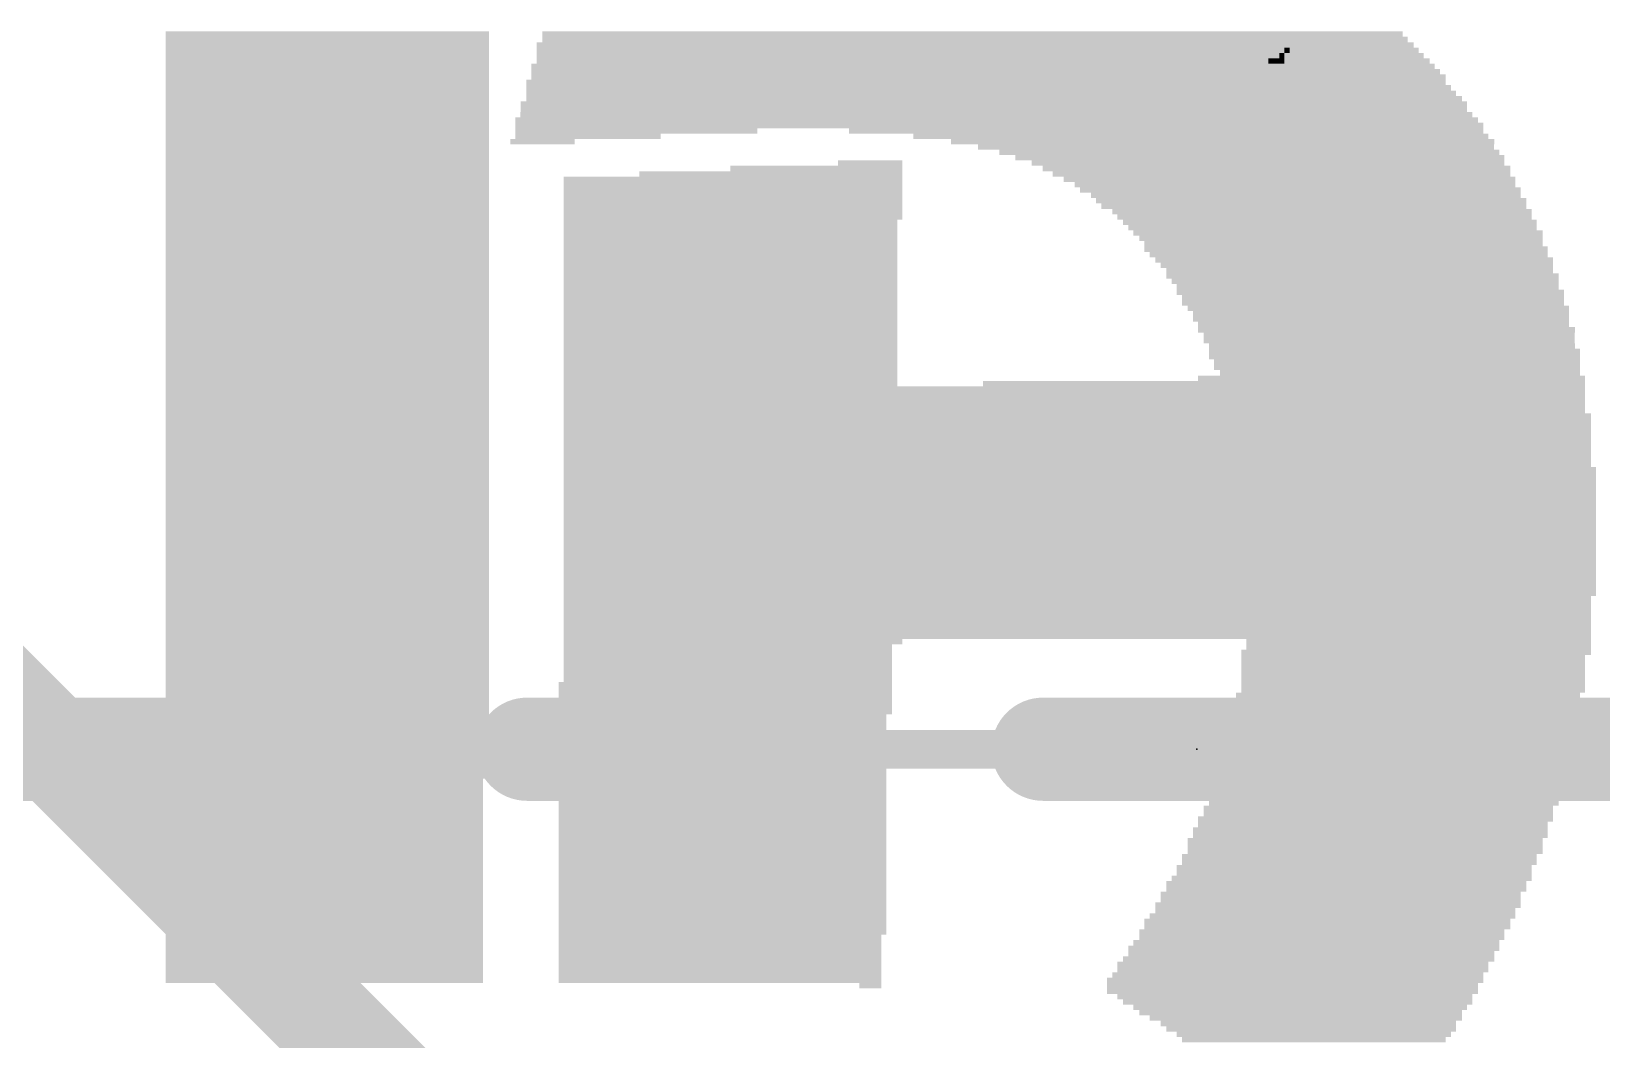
# Model space of a CAD drawing. Extents: x 0 to 53.3, y -0.3 to 28.3.
# Drawn here: x 21.16 to 27.34, y 12.06 to 16.03 of the extents above; entities that cross this region are included whole.
import ezdxf

# ---------------------------------------------------------------- set-up
doc = ezdxf.new("R2010")
doc.units = 0
for name, color, linetype in [('1', 12, 'CONTINUOUS'), ('200', 132, 'CONTINUOUS'), ('201', 6, 'CONTINUOUS'), ('21', 40, 'CONTINUOUS'), ('23', 4, 'CONTINUOUS'), ('51', 253, 'CONTINUOUS')]:
    doc.layers.add(name, color=color, linetype=linetype)

# ---------------------------------------------------------------- blocks, each defined once
blk = doc.blocks.new('RECT')
blk.add_solid([(-0.5, -0.5), (0.5, -0.5), (-0.5, 0.5), (0.5, 0.5)])

msp = doc.modelspace()

# ---------------------------------------------------------------- linework, layer by layer
at = {"layer": '1', "const_width": 0.4064}
msp.add_lwpolyline([(14.2429, 20.208), (23.622, 10.8289)], dxfattribs=at)
at = {"layer": '21', "const_width": 0.4064}
for points in [[(21.0757, 13.208), (22.107, 13.208)], [(23.107, 13.208), (24.1383, 13.208)], [(25.1383, 13.208), (26.1697, 13.208)], [(27.1697, 13.208), (28.201, 13.208)]]:
    msp.add_lwpolyline(points, dxfattribs=at)
at = {"layer": '21', "const_width": 0.2032}
for points in [[(21.0757, 13.3096, 1), (21.0757, 13.1064)], [(22.107, 13.1064, 1), (22.107, 13.3096)], [(23.107, 13.3096, 1), (23.107, 13.1064)], [(24.1383, 13.1064, 1), (24.1383, 13.3096)], [(25.1383, 13.3096, 1), (25.1383, 13.1064)], [(26.1697, 13.1064, 1), (26.1697, 13.3096)], [(27.1697, 13.3096, 1), (27.1697, 13.1064)]]:
    msp.add_lwpolyline(points, format="xyb", dxfattribs=at)
at = {"layer": '23'}
msp.add_point((25.7429, 13.208), dxfattribs=at)
at = {"layer": '51', "const_width": 0.1524}
msp.add_lwpolyline([(3.1429, 13.208), (48.3429, 13.208)], dxfattribs=at)

# ---------------------------------------------------------------- block references
at = {"layer": '200'}
for p, xscale, yscale in [((25.6438, 16.002), 0.2946, 0.0213), ((25.6654, 16.0232), 0.2972, 0.0211), ((25.6019, 15.9597), 0.2972, 0.0211), ((25.5905, 15.9385), 0.2743, 0.0213), ((25.6223, 15.9808), 0.2972, 0.0211), ((26.0782, 15.9385), 0.0203, 0.0213), ((26.0985, 15.9597), 0.0203, 0.0211), ((25.7391, 15.875), 0.6985, 0.0213), ((25.7492, 15.8962), 0.6782, 0.0211), ((25.5791, 15.9173), 0.2972, 0.0211), ((26.0566, 15.9173), 0.0635, 0.0211), ((25.7175, 15.8327), 0.7417, 0.0211), ((25.7289, 15.8538), 0.7188, 0.0211), ((25.6972, 15.7692), 0.7823, 0.0211), ((25.7073, 15.8115), 0.762, 0.0213), ((25.7073, 15.7903), 0.762, 0.0211), ((25.6654, 15.7057), 0.8458, 0.0211), ((25.6756, 15.7268), 0.8255, 0.0211), ((25.6858, 15.748), 0.8052, 0.0213)]:
    msp.add_blockref('RECT', p, dxfattribs=dict(at, xscale=xscale, yscale=yscale))
at = {"layer": '201', "rotation": 180}
for p, xscale, yscale in [((22.3203, 16.0232), 1.2725, 0.0211), ((22.3203, 16.002), 1.2725, 0.0213), ((24.8704, 16.002), 3.4061, 0.0213), ((24.8603, 16.0232), 3.3858, 0.0211), ((22.3203, 15.9808), 1.2725, 0.0211), ((22.3203, 15.9597), 1.2725, 0.0211), ((22.3203, 15.9385), 1.2725, 0.0213), ((24.8704, 15.9808), 3.4519, 0.0211), ((24.8907, 15.9385), 3.4925, 0.0213), ((24.8806, 15.9597), 3.4722, 0.0211), ((22.3203, 15.9173), 1.2725, 0.0211), ((22.3203, 15.8962), 1.2725, 0.0211), ((22.3203, 15.875), 1.2725, 0.0213), ((24.9022, 15.8962), 3.556, 0.0211), ((24.9123, 15.875), 3.5763, 0.0213), ((24.9022, 15.9173), 3.5154, 0.0211), ((22.3203, 15.8538), 1.2725, 0.0211), ((22.3203, 15.8327), 1.2725, 0.0211), ((24.9136, 15.8327), 3.6195, 0.0211), ((24.9238, 15.8538), 3.5992, 0.0211), ((22.3203, 15.8115), 1.2725, 0.0213), ((22.3203, 15.7903), 1.2725, 0.0211), ((22.3203, 15.7692), 1.2725, 0.0211), ((24.9453, 15.7692), 3.683, 0.0211), ((24.9238, 15.8115), 3.6398, 0.0213), ((24.9339, 15.7903), 3.6601, 0.0211), ((22.3203, 15.748), 1.2725, 0.0213), ((22.3203, 15.7268), 1.2725, 0.0211), ((22.3203, 15.7057), 1.2725, 0.0211), ((24.9441, 15.748), 3.7262, 0.0213), ((24.9441, 15.7268), 3.7262, 0.0211), ((24.9542, 15.7057), 3.7465, 0.0211), ((22.3203, 15.6845), 1.2725, 0.0213), ((22.3203, 15.6633), 1.2725, 0.0211), ((22.3203, 15.6422), 1.2725, 0.0211), ((23.5369, 15.6422), 0.9525, 0.0211), ((24.9555, 15.6845), 3.7897, 0.0213), ((24.9657, 15.6633), 3.81, 0.0211), ((25.6223, 15.6422), 2.4968, 0.0211), ((22.3203, 15.621), 1.2725, 0.0213), ((22.3203, 15.5998), 1.2725, 0.0211), ((22.3203, 15.5787), 1.2725, 0.0211), ((23.1673, 15.5998), 0.254, 0.0211), ((23.3464, 15.621), 0.5715, 0.0213), ((25.7594, 15.621), 2.2631, 0.0213), ((25.8445, 15.5998), 2.1387, 0.0211), ((25.8978, 15.5787), 2.032, 0.0211), ((22.3203, 15.5575), 1.2725, 0.0213), ((22.3203, 15.5363), 1.2725, 0.0211), ((22.3203, 15.5152), 1.2725, 0.0211), ((24.4577, 15.5152), 0.254, 0.0211), ((25.9499, 15.5575), 1.9685, 0.0213), ((25.9918, 15.5363), 1.9253, 0.0211), ((26.0236, 15.5152), 1.8618, 0.0211), ((22.3203, 15.494), 1.2725, 0.0213), ((22.3203, 15.4728), 1.2725, 0.0211), ((22.3203, 15.4517), 1.2725, 0.0211), ((23.9179, 15.4517), 1.3335, 0.0211), ((24.0665, 15.4728), 1.0363, 0.0211), ((24.2456, 15.494), 0.6782, 0.0213), ((26.0566, 15.494), 1.8415, 0.0213), ((26.0769, 15.4728), 1.8009, 0.0211), ((26.1087, 15.4517), 1.778, 0.0211), ((22.3203, 15.4305), 1.2725, 0.0213), ((22.3203, 15.4093), 1.2725, 0.0211), ((22.3203, 15.3882), 1.2725, 0.0211), ((23.9179, 15.4305), 1.3335, 0.0213), ((23.9179, 15.4093), 1.3335, 0.0211), ((23.9179, 15.3882), 1.3335, 0.0211), ((26.1303, 15.4305), 1.7348, 0.0213), ((26.1506, 15.4093), 1.7348, 0.0211), ((26.1722, 15.3882), 1.6916, 0.0211), ((22.3203, 15.367), 1.2725, 0.0213), ((22.3203, 15.3458), 1.2725, 0.0211), ((22.3203, 15.3247), 1.2725, 0.0211), ((23.9179, 15.367), 1.3335, 0.0213), ((23.9179, 15.3458), 1.3335, 0.0211), ((23.9179, 15.3247), 1.3335, 0.0211), ((26.1938, 15.367), 1.6942, 0.0213), ((26.2039, 15.3458), 1.6739, 0.0211), ((26.2357, 15.3247), 1.651, 0.0211), ((22.3203, 15.3035), 1.2725, 0.0213), ((22.3203, 15.2823), 1.2725, 0.0211), ((22.3203, 15.2612), 1.2725, 0.0211), ((23.9179, 15.3035), 1.3335, 0.0213), ((23.9078, 15.2823), 1.3132, 0.0211), ((23.9078, 15.2612), 1.3132, 0.0211), ((26.2458, 15.3035), 1.6307, 0.0213), ((26.2674, 15.2823), 1.6281, 0.0211), ((26.2776, 15.2612), 1.6078, 0.0211), ((22.3203, 15.24), 1.2725, 0.0213), ((22.3203, 15.2188), 1.2725, 0.0211), ((22.3203, 15.1977), 1.2725, 0.0211), ((23.9078, 15.24), 1.3132, 0.0213), ((23.9078, 15.2188), 1.3132, 0.0211), ((23.9078, 15.1977), 1.3132, 0.0211), ((26.2992, 15.24), 1.6104, 0.0213), ((26.3106, 15.2188), 1.5875, 0.0211), ((26.3208, 15.1977), 1.5672, 0.0211), ((22.3203, 15.1765), 1.2725, 0.0213), ((22.3203, 15.1553), 1.2725, 0.0211), ((22.3203, 15.1342), 1.2725, 0.0211), ((23.9078, 15.1765), 1.3132, 0.0213), ((23.9078, 15.1553), 1.3132, 0.0211), ((23.9078, 15.1342), 1.3132, 0.0211), ((26.3309, 15.1765), 1.5875, 0.0213), ((26.3411, 15.1553), 1.5672, 0.0211), ((26.3627, 15.1342), 1.5646, 0.0211), ((22.3203, 15.113), 1.2725, 0.0213), ((22.3203, 15.0918), 1.2725, 0.0211), ((23.9078, 15.113), 1.3132, 0.0213), ((23.9078, 15.0918), 1.3132, 0.0211), ((26.3728, 15.113), 1.5443, 0.0213), ((26.3843, 15.0918), 1.5215, 0.0211), ((22.3203, 15.0707), 1.2725, 0.0211), ((22.3203, 15.0495), 1.2725, 0.0213), ((22.3203, 15.0283), 1.2725, 0.0211), ((23.9078, 15.0707), 1.3132, 0.0211), ((23.9078, 15.0495), 1.3132, 0.0213), ((23.9078, 15.0283), 1.3132, 0.0211), ((26.3957, 15.0707), 1.5443, 0.0211), ((26.4058, 15.0495), 1.524, 0.0213), ((26.416, 15.0283), 1.5037, 0.0211), ((22.3203, 15.0072), 1.2725, 0.0211), ((22.3203, 14.986), 1.2725, 0.0213), ((22.3203, 14.9648), 1.2725, 0.0211), ((23.9078, 15.0072), 1.3132, 0.0211), ((23.9078, 14.986), 1.3132, 0.0213), ((23.9078, 14.9648), 1.3132, 0.0211), ((26.4262, 15.0072), 1.524, 0.0211), ((26.4363, 14.986), 1.5037, 0.0213), ((26.4363, 14.9648), 1.5037, 0.0211), ((22.3203, 14.9437), 1.2725, 0.0211), ((22.3203, 14.9225), 1.2725, 0.0213), ((22.3203, 14.9013), 1.2725, 0.0211), ((23.9078, 14.9437), 1.3132, 0.0211), ((23.9078, 14.9225), 1.3132, 0.0213), ((23.9078, 14.9013), 1.3132, 0.0211), ((26.4579, 14.9437), 1.5011, 0.0211), ((26.4681, 14.9225), 1.4808, 0.0213), ((26.4681, 14.9013), 1.4808, 0.0211), ((22.3203, 14.8802), 1.2725, 0.0211), ((22.3203, 14.859), 1.2725, 0.0213), ((22.3203, 14.8378), 1.2725, 0.0211), ((23.9078, 14.8802), 1.3132, 0.0211), ((23.9078, 14.859), 1.3132, 0.0213), ((23.9078, 14.8378), 1.3132, 0.0211), ((26.4782, 14.8802), 1.4605, 0.0211), ((26.4897, 14.859), 1.4834, 0.0213), ((26.5011, 14.8378), 1.4605, 0.0211), ((22.3203, 14.8167), 1.2725, 0.0211), ((22.3203, 14.7955), 1.2725, 0.0213), ((22.3203, 14.7743), 1.2725, 0.0211), ((23.9078, 14.8167), 1.3132, 0.0211), ((23.9078, 14.7955), 1.3132, 0.0213), ((23.9078, 14.7743), 1.3132, 0.0211), ((26.5011, 14.8167), 1.4605, 0.0211), ((26.5214, 14.7743), 1.4605, 0.0211), ((26.5113, 14.7955), 1.4402, 0.0213), ((22.3203, 14.7532), 1.2725, 0.0211), ((22.3203, 14.732), 1.2725, 0.0213), ((22.3203, 14.7108), 1.2725, 0.0211), ((23.9078, 14.7532), 1.3132, 0.0211), ((23.9078, 14.732), 1.3132, 0.0213), ((23.9078, 14.7108), 1.3132, 0.0211), ((26.5214, 14.7532), 1.4605, 0.0211), ((26.5316, 14.732), 1.4402, 0.0213), ((26.5316, 14.7108), 1.4402, 0.0211), ((22.3203, 14.6897), 1.2725, 0.0211), ((22.3203, 14.6685), 1.2725, 0.0213), ((22.3203, 14.6473), 1.2725, 0.0211), ((23.9078, 14.6897), 1.3132, 0.0211), ((23.9078, 14.6685), 1.3132, 0.0213), ((23.9078, 14.6473), 1.3132, 0.0211), ((26.0871, 14.6473), 2.3698, 0.0211), ((26.51, 14.6685), 1.524, 0.0213), ((26.543, 14.6897), 1.4173, 0.0211), ((22.3203, 14.6262), 1.2725, 0.0211), ((22.3203, 14.605), 1.2725, 0.0213), ((22.3203, 14.5838), 1.2725, 0.0211), ((25.2616, 14.6262), 4.0208, 0.0211), ((25.2616, 14.605), 4.0208, 0.0213), ((25.2616, 14.5838), 4.0208, 0.0211), ((22.3203, 14.5627), 1.2725, 0.0211), ((22.3203, 14.5415), 1.2725, 0.0213), ((22.3203, 14.5203), 1.2725, 0.0211), ((25.273, 14.5203), 4.0437, 0.0211), ((25.2616, 14.5627), 4.0208, 0.0211), ((25.2616, 14.5415), 4.0208, 0.0213), ((22.3203, 14.4992), 1.2725, 0.0211), ((22.3203, 14.478), 1.2725, 0.0213), ((22.3203, 14.4568), 1.2725, 0.0211), ((25.273, 14.4992), 4.0437, 0.0211), ((25.273, 14.478), 4.0437, 0.0213), ((25.273, 14.4568), 4.0437, 0.0211), ((22.3203, 14.4357), 1.2725, 0.0211), ((22.3203, 14.4145), 1.2725, 0.0213), ((22.3203, 14.3933), 1.2725, 0.0211), ((25.273, 14.4357), 4.0437, 0.0211), ((25.273, 14.4145), 4.0437, 0.0213), ((25.273, 14.3933), 4.0437, 0.0211), ((22.3203, 14.3722), 1.2725, 0.0211), ((22.3203, 14.351), 1.2725, 0.0213), ((22.3203, 14.3298), 1.2725, 0.0211), ((25.273, 14.3722), 4.0437, 0.0211), ((25.273, 14.351), 4.0437, 0.0213), ((25.273, 14.3298), 4.0437, 0.0211), ((22.3203, 14.3087), 1.2725, 0.0211), ((22.3203, 14.2875), 1.2725, 0.0213), ((25.2832, 14.3087), 4.064, 0.0211), ((25.2832, 14.2875), 4.064, 0.0213), ((22.3203, 14.2663), 1.2725, 0.0211), ((22.3203, 14.2452), 1.2725, 0.0211), ((22.3203, 14.224), 1.2725, 0.0213), ((25.2832, 14.2663), 4.064, 0.0211), ((25.2832, 14.2452), 4.064, 0.0211), ((25.2832, 14.224), 4.064, 0.0213), ((22.3203, 14.2028), 1.2725, 0.0211), ((22.3203, 14.1817), 1.2725, 0.0211), ((22.3203, 14.1605), 1.2725, 0.0213), ((25.2832, 14.2028), 4.064, 0.0211), ((25.2832, 14.1817), 4.064, 0.0211), ((25.2832, 14.1605), 4.064, 0.0213), ((22.3203, 14.1393), 1.2725, 0.0211), ((22.3203, 14.1182), 1.2725, 0.0211), ((22.3203, 14.097), 1.2725, 0.0213), ((25.2832, 14.1393), 4.064, 0.0211), ((25.2832, 14.1182), 4.064, 0.0211), ((25.2832, 14.097), 4.064, 0.0213), ((22.3203, 14.0758), 1.2725, 0.0211), ((22.3203, 14.0547), 1.2725, 0.0211), ((22.3203, 14.0335), 1.2725, 0.0213), ((25.2832, 14.0758), 4.064, 0.0211), ((25.2832, 14.0547), 4.064, 0.0211), ((25.2832, 14.0335), 4.064, 0.0213), ((22.3203, 14.0123), 1.2725, 0.0211), ((22.3203, 13.9912), 1.2725, 0.0211), ((22.3203, 13.97), 1.2725, 0.0213), ((25.2832, 14.0123), 4.064, 0.0211), ((25.2832, 13.9912), 4.064, 0.0211), ((25.2832, 13.97), 4.064, 0.0213), ((22.3203, 13.9488), 1.2725, 0.0211), ((22.3203, 13.9277), 1.2725, 0.0211), ((22.3203, 13.9065), 1.2725, 0.0213), ((25.2832, 13.9488), 4.064, 0.0211), ((25.2832, 13.9277), 4.064, 0.0211), ((25.2832, 13.9065), 4.064, 0.0213), ((22.3203, 13.8853), 1.2725, 0.0211), ((22.3203, 13.8642), 1.2725, 0.0211), ((22.3203, 13.843), 1.2725, 0.0213), ((25.2832, 13.8853), 4.064, 0.0211), ((25.2832, 13.8642), 4.064, 0.0211), ((25.2832, 13.843), 4.064, 0.0213), ((22.3203, 13.8218), 1.2725, 0.0211), ((22.3203, 13.8007), 1.2725, 0.0211), ((22.3203, 13.7795), 1.2725, 0.0213), ((25.273, 13.8007), 4.0437, 0.0211), ((25.273, 13.7795), 4.0437, 0.0213), ((25.2832, 13.8218), 4.064, 0.0211), ((22.3203, 13.7583), 1.2725, 0.0211), ((22.3203, 13.7372), 1.2725, 0.0211), ((22.3203, 13.716), 1.2725, 0.0213), ((25.273, 13.7583), 4.0437, 0.0211), ((25.273, 13.7372), 4.0437, 0.0211), ((25.273, 13.716), 4.0437, 0.0213), ((22.3203, 13.6948), 1.2725, 0.0211), ((22.3203, 13.6737), 1.2725, 0.0211), ((22.3203, 13.6525), 1.2725, 0.0213), ((25.273, 13.6948), 4.0437, 0.0211), ((25.273, 13.6737), 4.0437, 0.0211), ((25.273, 13.6525), 4.0437, 0.0213), ((22.3203, 13.6313), 1.2725, 0.0211), ((22.3203, 13.6102), 1.2725, 0.0211), ((22.3203, 13.589), 1.2725, 0.0213), ((23.9179, 13.6313), 1.3335, 0.0211), ((23.8976, 13.6102), 1.2929, 0.0211), ((23.8976, 13.589), 1.2929, 0.0213), ((26.6065, 13.589), 1.3767, 0.0213), ((26.6167, 13.6313), 1.3564, 0.0211), ((26.6167, 13.6102), 1.3564, 0.0211), ((22.3203, 13.5678), 1.2725, 0.0211), ((22.3203, 13.5467), 1.2725, 0.0211), ((23.8976, 13.5678), 1.2929, 0.0211), ((23.8976, 13.5467), 1.2929, 0.0211), ((26.5951, 13.5678), 1.3538, 0.0211), ((26.5951, 13.5467), 1.3538, 0.0211), ((22.3203, 13.5255), 1.2725, 0.0213), ((22.3203, 13.5043), 1.2725, 0.0211), ((22.3203, 13.4832), 1.2725, 0.0211), ((23.8976, 13.5255), 1.2929, 0.0213), ((23.8976, 13.5043), 1.2929, 0.0211), ((23.8976, 13.4832), 1.2929, 0.0211), ((26.5951, 13.5255), 1.3538, 0.0213), ((26.5951, 13.5043), 1.3538, 0.0211), ((26.5951, 13.4832), 1.3538, 0.0211), ((22.3203, 13.462), 1.2725, 0.0213), ((22.3203, 13.4408), 1.2725, 0.0211), ((22.3203, 13.4197), 1.2725, 0.0211), ((23.8874, 13.462), 1.3132, 0.0213), ((23.8874, 13.4408), 1.3132, 0.0211), ((23.8874, 13.4197), 1.3132, 0.0211), ((26.5748, 13.4197), 1.3538, 0.0211), ((26.5951, 13.462), 1.3538, 0.0213), ((26.5951, 13.4408), 1.3538, 0.0211), ((22.3203, 13.3985), 1.2725, 0.0213), ((22.3203, 13.3773), 1.2725, 0.0211), ((22.3203, 13.3562), 1.2725, 0.0211), ((23.8874, 13.3985), 1.3132, 0.0213), ((23.8874, 13.3773), 1.3132, 0.0211), ((23.8874, 13.3562), 1.3132, 0.0211), ((26.5748, 13.3985), 1.3538, 0.0213), ((26.5748, 13.3773), 1.3538, 0.0211), ((26.5748, 13.3562), 1.3538, 0.0211), ((22.3203, 13.335), 1.2725, 0.0213), ((22.3203, 13.3138), 1.2725, 0.0211), ((22.3203, 13.2927), 1.2725, 0.0211), ((23.876, 13.335), 1.2903, 0.0213), ((23.876, 13.3138), 1.2903, 0.0211), ((23.876, 13.2927), 1.2903, 0.0211), ((26.5544, 13.3138), 1.3538, 0.0211), ((26.5544, 13.2927), 1.3538, 0.0211), ((26.5748, 13.335), 1.3538, 0.0213), ((22.3203, 13.2715), 1.2725, 0.0213), ((22.3203, 13.2503), 1.2725, 0.0211), ((22.3203, 13.2292), 1.2725, 0.0211), ((23.876, 13.2715), 1.2903, 0.0213), ((23.876, 13.2503), 1.2903, 0.0211), ((23.876, 13.2292), 1.2903, 0.0211), ((26.543, 13.2292), 1.3767, 0.0211), ((26.5544, 13.2715), 1.3538, 0.0213), ((26.5544, 13.2503), 1.3538, 0.0211), ((22.3203, 13.208), 1.2725, 0.0213), ((22.3203, 13.1868), 1.2725, 0.0211), ((22.3203, 13.1657), 1.2725, 0.0211), ((23.876, 13.208), 1.2903, 0.0213), ((23.876, 13.1868), 1.2903, 0.0211), ((23.876, 13.1657), 1.2903, 0.0211), ((26.5214, 13.1657), 1.3741, 0.0211), ((26.5316, 13.208), 1.3538, 0.0213), ((26.5316, 13.1868), 1.3538, 0.0211), ((22.3203, 13.1445), 1.2725, 0.0213), ((22.3203, 13.1233), 1.2725, 0.0211), ((22.3203, 13.1022), 1.2725, 0.0211), ((23.876, 13.1445), 1.2903, 0.0213), ((23.876, 13.1233), 1.2903, 0.0211), ((23.876, 13.1022), 1.2903, 0.0211), ((26.4998, 13.1022), 1.3767, 0.0211), ((26.5214, 13.1445), 1.3741, 0.0213), ((26.5113, 13.1233), 1.3538, 0.0211), ((22.3088, 13.081), 1.2497, 0.0213), ((22.3088, 13.0598), 1.2497, 0.0211), ((22.3088, 13.0387), 1.2497, 0.0211), ((23.876, 13.081), 1.2903, 0.0213), ((23.876, 13.0598), 1.2903, 0.0211), ((23.876, 13.0387), 1.2903, 0.0211), ((26.4795, 13.0387), 1.3767, 0.0211), ((26.4998, 13.081), 1.3767, 0.0213), ((26.4897, 13.0598), 1.3564, 0.0211), ((22.3088, 13.0175), 1.2497, 0.0213), ((22.3088, 12.9963), 1.2497, 0.0211), ((22.3088, 12.9752), 1.2497, 0.0211), ((23.876, 13.0175), 1.2903, 0.0213), ((23.876, 12.9963), 1.2903, 0.0211), ((23.876, 12.9752), 1.2903, 0.0211), ((26.4579, 12.9752), 1.3741, 0.0211), ((26.4795, 13.0175), 1.3767, 0.0213), ((26.4795, 12.9963), 1.3767, 0.0211), ((22.3088, 12.954), 1.2497, 0.0213), ((22.3088, 12.9328), 1.2497, 0.0211), ((22.3088, 12.9117), 1.2497, 0.0211), ((23.876, 12.954), 1.2903, 0.0213), ((23.876, 12.9328), 1.2903, 0.0211), ((23.876, 12.9117), 1.2903, 0.0211), ((26.4363, 12.9117), 1.3767, 0.0211), ((26.4465, 12.9328), 1.397, 0.0211), ((26.4579, 12.954), 1.3741, 0.0213), ((22.3088, 12.8905), 1.2497, 0.0213), ((22.3088, 12.8693), 1.2497, 0.0211), ((22.3088, 12.8482), 1.2497, 0.0211), ((23.876, 12.8905), 1.2903, 0.0213), ((23.876, 12.8693), 1.2903, 0.0211), ((23.876, 12.8482), 1.2903, 0.0211), ((26.4058, 12.8482), 1.397, 0.0211), ((26.4262, 12.8905), 1.397, 0.0213), ((26.4262, 12.8693), 1.397, 0.0211), ((22.3088, 12.827), 1.2497, 0.0213), ((22.3088, 12.8058), 1.2497, 0.0211), ((22.3088, 12.7847), 1.2497, 0.0211), ((23.876, 12.827), 1.2903, 0.0213), ((23.876, 12.8058), 1.2903, 0.0211), ((23.876, 12.7847), 1.2903, 0.0211), ((26.383, 12.7847), 1.397, 0.0211), ((26.4058, 12.827), 1.397, 0.0213), ((26.4058, 12.8058), 1.397, 0.0211), ((22.3088, 12.7635), 1.2497, 0.0213), ((22.3088, 12.7423), 1.2497, 0.0211), ((23.876, 12.7635), 1.2903, 0.0213), ((23.876, 12.7423), 1.2903, 0.0211), ((26.3627, 12.7423), 1.397, 0.0211), ((26.383, 12.7635), 1.397, 0.0213), ((22.3088, 12.7212), 1.2497, 0.0211), ((22.3088, 12.7), 1.2497, 0.0213), ((22.3088, 12.6788), 1.2497, 0.0211), ((23.876, 12.7212), 1.2903, 0.0211), ((23.876, 12.7), 1.2903, 0.0213), ((23.876, 12.6788), 1.2903, 0.0211), ((26.3322, 12.6788), 1.4173, 0.0211), ((26.3525, 12.7), 1.4173, 0.0213), ((26.3627, 12.7212), 1.397, 0.0211), ((22.3088, 12.6577), 1.2497, 0.0211), ((22.3088, 12.6365), 1.2497, 0.0213), ((22.3088, 12.6153), 1.2497, 0.0211), ((23.876, 12.6577), 1.2903, 0.0211), ((23.876, 12.6365), 1.2903, 0.0213), ((23.876, 12.6153), 1.2903, 0.0211), ((26.3093, 12.6365), 1.4173, 0.0213), ((26.3093, 12.6153), 1.4173, 0.0211), ((26.3322, 12.6577), 1.4173, 0.0211), ((22.3088, 12.5942), 1.2497, 0.0211), ((22.3088, 12.573), 1.2497, 0.0213), ((22.3088, 12.5518), 1.2497, 0.0211), ((23.876, 12.5942), 1.2903, 0.0211), ((23.876, 12.573), 1.2903, 0.0213), ((23.876, 12.5518), 1.2903, 0.0211), ((26.2776, 12.5518), 1.4402, 0.0211), ((26.2992, 12.5942), 1.4376, 0.0211), ((26.289, 12.573), 1.4173, 0.0213), ((22.3088, 12.5307), 1.2497, 0.0211), ((22.3088, 12.5095), 1.2497, 0.0213), ((22.3088, 12.4883), 1.2497, 0.0211), ((23.876, 12.5307), 1.2903, 0.0211), ((23.876, 12.5095), 1.2903, 0.0213), ((23.876, 12.4883), 1.2903, 0.0211), ((26.2357, 12.4883), 1.4376, 0.0211), ((26.2573, 12.5307), 1.4402, 0.0211), ((26.2573, 12.5095), 1.4402, 0.0213), ((22.3088, 12.4672), 1.2497, 0.0211), ((22.3088, 12.446), 1.2497, 0.0213), ((22.3088, 12.4248), 1.2497, 0.0211), ((23.8658, 12.4672), 1.27, 0.0211), ((23.8658, 12.446), 1.27, 0.0213), ((23.8658, 12.4248), 1.27, 0.0211), ((26.2039, 12.4248), 1.4605, 0.0211), ((26.2141, 12.446), 1.4402, 0.0213), ((26.2357, 12.4672), 1.4376, 0.0211), ((22.3088, 12.4037), 1.2497, 0.0211), ((22.3088, 12.3825), 1.2497, 0.0213), ((22.3088, 12.3613), 1.2497, 0.0211), ((23.8658, 12.4037), 1.27, 0.0211), ((23.8658, 12.3825), 1.27, 0.0213), ((23.8658, 12.3613), 1.27, 0.0211), ((26.1607, 12.3613), 1.4605, 0.0211), ((26.1836, 12.3825), 1.4605, 0.0213), ((26.1938, 12.4037), 1.4402, 0.0211), ((22.3088, 12.3402), 1.2497, 0.0211), ((22.3088, 12.319), 1.2497, 0.0213), ((22.3088, 12.2978), 1.2497, 0.0211), ((23.8658, 12.3402), 1.27, 0.0211), ((23.8658, 12.319), 1.27, 0.0213), ((23.8658, 12.2978), 1.27, 0.0211), ((26.1303, 12.2978), 1.4808, 0.0211), ((26.1404, 12.319), 1.4605, 0.0213), ((26.1607, 12.3402), 1.4605, 0.0211), ((24.4577, 12.2767), 0.0864, 0.0211), ((26.1201, 12.2767), 1.4605, 0.0211), ((26.1201, 12.2555), 1.4605, 0.0213), ((26.129, 12.2343), 1.397, 0.0211), ((26.1404, 12.2132), 1.3741, 0.0211), ((26.1506, 12.192), 1.3132, 0.0213), ((26.1518, 12.1708), 1.27, 0.0211), ((26.1722, 12.1497), 1.2294, 0.0211), ((26.1823, 12.1285), 1.1633, 0.0213), ((26.1938, 12.1073), 1.1405, 0.0211), ((26.2039, 12.0862), 1.0795, 0.0211), ((26.2039, 12.065), 1.0389, 0.0213)]:
    msp.add_blockref('RECT', p, dxfattribs=dict(at, xscale=xscale, yscale=yscale))

doc.saveas('drawing.dxf')
